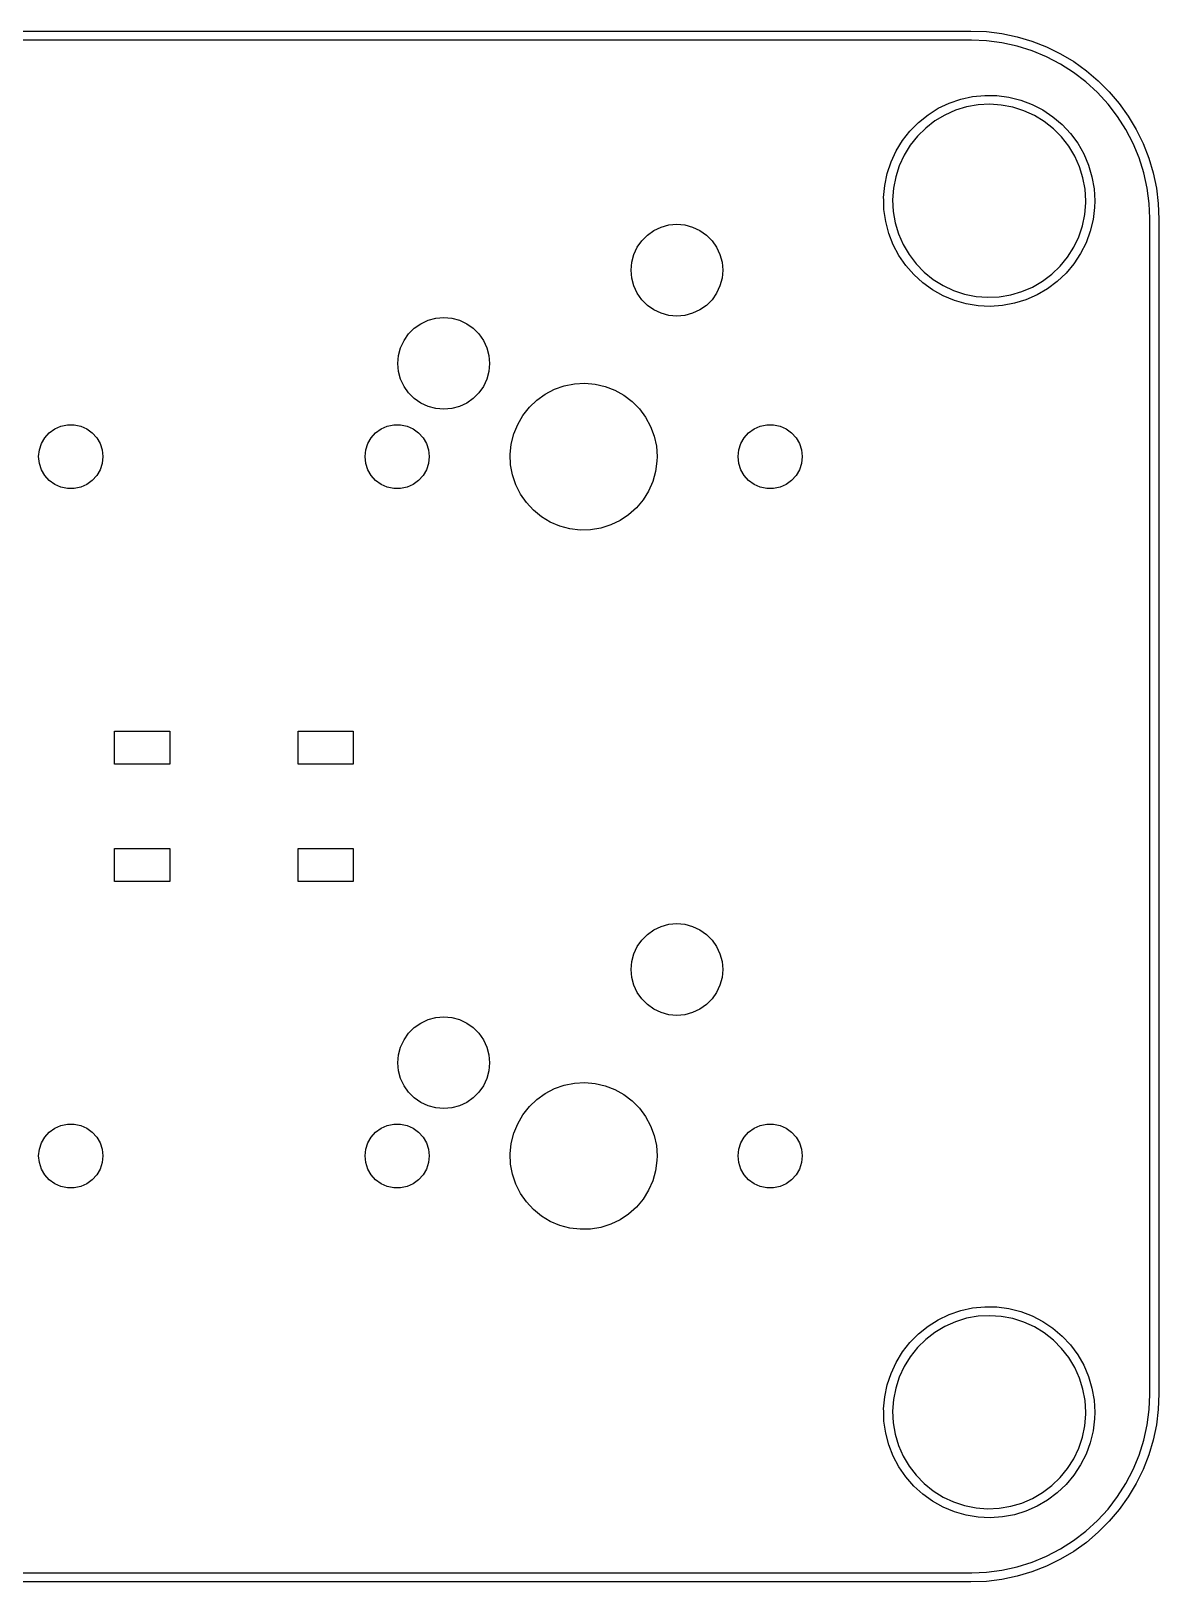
# Model space of a CAD drawing. Extents: x 93 to 214, y -121 to -79.
# Drawn here: x 183 to 213.72, y -121.37 to -79.12 of the extents above; entities that cross this region are included whole.
import ezdxf

# ---------------------------------------------------------------- set-up
doc = ezdxf.new("R2010")
doc.units = 0
doc.layers.add('BLACK', color=7, linetype='CONTINUOUS')

msp = doc.modelspace()

# ---------------------------------------------------------------- linework, layer by layer
at = {"layer": 'BLACK', "linetype": 'CONTINUOUS'}
for p, q in [((98.5987, -79.1184), (208.599, -79.1184)), ((208.599, -79.3684), (98.5987, -79.3684)), ((208.599, -79.1184), (209.022, -79.1359)), ((208.614, -79.3644), (208.599, -79.3684)), ((209.024, -79.3824), (208.614, -79.3644)), ((209.022, -79.1359), (209.442, -79.1883)), ((209.446, -79.4379), (209.024, -79.3824)), ((209.442, -79.1883), (209.857, -79.2753)), ((209.857, -79.2753), (210.263, -79.3961)), ((210.263, -79.3961), (210.657, -79.5501)), ((209.862, -79.5301), (209.446, -79.4379)), ((210.268, -79.6581), (209.862, -79.5301)), ((210.661, -79.821), (210.268, -79.6581)), ((210.657, -79.5501), (211.038, -79.7361)), ((211.039, -80.0175), (210.661, -79.821)), ((211.038, -79.7361), (211.402, -79.953)), ((211.398, -80.2463), (211.039, -80.0175)), ((211.735, -80.5054), (211.398, -80.2463)), ((211.402, -79.953), (211.747, -80.1991)), ((211.747, -80.1991), (212.07, -80.4729)), ((212.049, -80.793), (211.735, -80.5054)), ((212.07, -80.4729), (212.369, -80.7724)), ((207.714, -81.2241), (208.012, -81.0816)), ((208.012, -81.0816), (208.326, -80.9743)), ((208.326, -80.9743), (208.649, -80.9038)), ((208.649, -80.9038), (208.978, -80.871)), ((209.113, -81.1137), (208.796, -81.1311)), ((208.978, -80.871), (209.309, -80.8762)), ((209.428, -81.1344), (209.113, -81.1137)), ((209.309, -80.8762), (209.637, -80.9194)), ((209.637, -80.9194), (209.958, -81)), ((209.958, -81), (210.268, -81.117)), ((210.268, -81.117), (210.562, -81.2688)), ((212.337, -81.1069), (212.049, -80.793)), ((212.596, -81.4446), (212.337, -81.1069)), ((212.369, -80.7724), (212.643, -81.0956)), ((212.643, -81.0956), (212.889, -81.4403)), ((207.175, -81.6069), (207.433, -81.3999)), ((207.433, -81.3999), (207.714, -81.2241)), ((207.893, -81.4066), (207.621, -81.5684)), ((208.182, -81.2786), (207.893, -81.4066)), ((208.485, -81.1863), (208.182, -81.2786)), ((208.796, -81.1311), (208.485, -81.1863)), ((209.739, -81.1929), (209.428, -81.1344)), ((210.041, -81.2883), (209.739, -81.1929)), ((210.329, -81.4193), (210.041, -81.2883)), ((210.6, -81.584), (210.329, -81.4193)), ((210.562, -81.2688), (210.837, -81.4534)), ((210.837, -81.4534), (211.089, -81.6684)), ((212.825, -81.8036), (212.596, -81.4446)), ((212.889, -81.4403), (213.106, -81.8042)), ((206.738, -82.1026), (206.942, -81.8422)), ((206.942, -81.8422), (207.175, -81.6069)), ((207.37, -81.7617), (207.144, -81.9838)), ((207.621, -81.5684), (207.37, -81.7617)), ((210.848, -81.7799), (210.6, -81.584)), ((211.071, -82.0043), (210.848, -81.7799)), ((211.089, -81.6684), (211.314, -81.9108)), ((211.314, -81.9108), (211.51, -82.1776)), ((213.021, -82.1812), (212.825, -81.8036)), ((213.106, -81.8042), (213.292, -82.1847)), ((206.426, -82.6851), (206.565, -82.3849)), ((206.565, -82.3849), (206.738, -82.1026)), ((206.947, -82.2313), (206.781, -82.5007)), ((207.144, -81.9838), (206.947, -82.2313)), ((211.266, -82.2539), (211.071, -82.0043)), ((211.429, -82.5251), (211.266, -82.2539)), ((211.51, -82.1776), (211.674, -82.4651)), ((213.184, -82.5745), (213.021, -82.1812)), ((213.292, -82.1847), (213.446, -82.5794)), ((206.322, -82.9993), (206.426, -82.6851)), ((206.649, -82.7882), (206.552, -83.0894)), ((206.781, -82.5007), (206.649, -82.7882)), ((211.559, -82.8139), (211.429, -82.5251)), ((211.674, -82.4651), (211.804, -82.7696)), ((211.804, -82.7696), (211.898, -83.0869)), ((213.312, -82.9805), (213.184, -82.5745)), ((213.446, -82.5794), (213.567, -82.9853)), ((206.255, -83.3234), (206.322, -82.9993)), ((206.552, -83.0894), (206.491, -83.4002)), ((211.653, -83.1161), (211.559, -82.8139)), ((211.71, -83.4275), (211.653, -83.1161)), ((211.898, -83.0869), (211.955, -83.413)), ((213.404, -83.3961), (213.312, -82.9805)), ((213.567, -82.9853), (213.654, -83.3999)), ((206.225, -83.6531), (206.255, -83.3234)), ((206.227, -83.7159), (206.225, -83.6531)), ((206.491, -83.4002), (206.469, -83.7159)), ((211.729, -83.7434), (211.71, -83.4275)), ((211.955, -83.413), (211.974, -83.7434)), ((213.46, -83.8182), (213.404, -83.3961)), ((213.654, -83.3999), (213.706, -83.8202)), ((206.234, -83.984), (206.227, -83.7159)), ((206.28, -84.3117), (206.234, -83.984)), ((206.469, -83.7159), (206.485, -84.032)), ((206.485, -84.032), (206.538, -84.344)), ((211.702, -84.114), (211.728, -83.7985)), ((211.728, -83.7985), (211.729, -83.7434)), ((211.968, -83.924), (211.928, -84.2526)), ((211.974, -83.7434), (211.968, -83.924)), ((213.477, -84.2188), (213.46, -83.8182)), ((213.706, -83.8202), (213.724, -84.2434)), ((199.968, -84.5509), (200.165, -84.4588)), ((200.165, -84.4588), (200.376, -84.4024)), ((200.376, -84.4024), (200.593, -84.3834)), ((200.593, -84.3834), (200.81, -84.4024)), ((200.81, -84.4024), (201.02, -84.4588)), ((201.02, -84.4588), (201.218, -84.5509)), ((206.364, -84.6319), (206.28, -84.3117)), ((206.538, -84.344), (206.629, -84.6472)), ((211.539, -84.7243), (211.639, -84.4241)), ((211.639, -84.4241), (211.702, -84.114)), ((211.928, -84.2526), (211.851, -84.5744)), ((213.474, -84.2434), (213.477, -84.2188)), ((213.474, -116.243), (213.474, -84.2434)), ((213.724, -84.2434), (213.724, -116.243)), ((199.51, -85.0084), (199.635, -84.83)), ((199.635, -84.83), (199.789, -84.6759)), ((199.789, -84.6759), (199.968, -84.5509)), ((201.218, -84.5509), (201.396, -84.6759)), ((201.396, -84.6759), (201.55, -84.83)), ((201.55, -84.83), (201.675, -85.0084)), ((206.485, -84.9402), (206.364, -84.6319)), ((206.629, -84.6472), (206.756, -84.9373)), ((211.403, -85.0104), (211.539, -84.7243)), ((211.737, -84.8852), (211.589, -85.1809)), ((211.851, -84.5744), (211.737, -84.8852)), ((199.362, -85.4164), (199.418, -85.2059)), ((199.418, -85.2059), (199.51, -85.0084)), ((201.675, -85.0084), (201.767, -85.2059)), ((201.767, -85.2059), (201.824, -85.4164)), ((206.64, -85.2328), (206.485, -84.9402)), ((206.827, -85.5055), (206.64, -85.2328)), ((206.756, -84.9373), (206.916, -85.2102)), ((206.916, -85.2102), (207.108, -85.4618)), ((211.035, -85.5235), (211.234, -85.278)), ((211.234, -85.278), (211.403, -85.0104)), ((211.589, -85.1809), (211.407, -85.4576)), ((199.343, -85.6334), (199.362, -85.4164)), ((199.362, -85.8505), (199.343, -85.6334)), ((201.824, -85.4164), (201.843, -85.6334)), ((201.843, -85.6334), (201.824, -85.8505)), ((207.045, -85.755), (206.827, -85.5055)), ((207.289, -85.9777), (207.045, -85.755)), ((207.108, -85.4618), (207.329, -85.6885)), ((207.329, -85.6885), (207.575, -85.8871)), ((210.554, -85.9339), (210.807, -85.7432)), ((210.807, -85.7432), (211.035, -85.5235)), ((211.195, -85.7115), (210.954, -85.9394)), ((211.407, -85.4576), (211.195, -85.7115)), ((199.418, -86.061), (199.362, -85.8505)), ((199.51, -86.2584), (199.418, -86.061)), ((201.767, -86.061), (201.675, -86.2584)), ((201.824, -85.8505), (201.767, -86.061)), ((207.558, -86.1709), (207.289, -85.9777)), ((207.847, -86.3319), (207.558, -86.1709)), ((207.575, -85.8871), (207.844, -86.0545)), ((207.844, -86.0545), (208.131, -86.1886)), ((208.131, -86.1886), (208.431, -86.2872)), ((209.99, -86.2178), (210.28, -86.0928)), ((210.28, -86.0928), (210.554, -85.9339)), ((210.69, -86.1381), (210.404, -86.3051)), ((210.954, -85.9394), (210.69, -86.1381)), ((199.635, -86.4369), (199.51, -86.2584)), ((199.789, -86.591), (199.635, -86.4369)), ((199.968, -86.716), (199.789, -86.591)), ((201.396, -86.591), (201.218, -86.716)), ((201.55, -86.4369), (201.396, -86.591)), ((201.675, -86.2584), (201.55, -86.4369)), ((208.153, -86.4585), (207.847, -86.3319)), ((208.472, -86.5492), (208.153, -86.4585)), ((208.431, -86.2872), (208.742, -86.3489)), ((208.798, -86.6027), (208.472, -86.5492)), ((208.742, -86.3489), (209.057, -86.3729)), ((209.129, -86.6183), (208.798, -86.6027)), ((209.057, -86.3729), (209.374, -86.3588)), ((209.459, -86.5958), (209.129, -86.6183)), ((209.374, -86.3588), (209.686, -86.3069)), ((209.785, -86.5354), (209.459, -86.5958)), ((209.686, -86.3069), (209.99, -86.2178)), ((210.101, -86.4381), (209.785, -86.5354)), ((210.404, -86.3051), (210.101, -86.4381)), ((193.618, -87.0909), (193.815, -86.9988)), ((193.815, -86.9988), (194.026, -86.9424)), ((194.026, -86.9424), (194.243, -86.9234)), ((194.243, -86.9234), (194.46, -86.9424)), ((194.46, -86.9424), (194.67, -86.9988)), ((194.67, -86.9988), (194.868, -87.0909)), ((200.165, -86.8081), (199.968, -86.716)), ((200.376, -86.8644), (200.165, -86.8081)), ((200.593, -86.8834), (200.376, -86.8644)), ((200.81, -86.8644), (200.593, -86.8834)), ((201.02, -86.8081), (200.81, -86.8644)), ((201.218, -86.716), (201.02, -86.8081)), ((193.16, -87.5484), (193.285, -87.37)), ((193.285, -87.37), (193.439, -87.2159)), ((193.439, -87.2159), (193.618, -87.0909)), ((194.868, -87.0909), (195.046, -87.2159)), ((195.046, -87.2159), (195.2, -87.37)), ((195.2, -87.37), (195.325, -87.5484)), ((193.012, -87.9564), (193.068, -87.7459)), ((193.068, -87.7459), (193.16, -87.5484)), ((195.325, -87.5484), (195.417, -87.7459)), ((195.417, -87.7459), (195.474, -87.9564)), ((192.993, -88.1734), (193.012, -87.9564)), ((193.012, -88.3905), (192.993, -88.1734)), ((195.474, -87.9564), (195.493, -88.1734)), ((195.493, -88.1734), (195.474, -88.3905)), ((193.068, -88.601), (193.012, -88.3905)), ((193.16, -88.7984), (193.068, -88.601)), ((195.417, -88.601), (195.325, -88.7984)), ((195.474, -88.3905), (195.417, -88.601)), ((197.802, -88.7292), (198.084, -88.7137)), ((198.084, -88.7137), (198.366, -88.7381)), ((193.285, -88.9769), (193.16, -88.7984)), ((193.439, -89.131), (193.285, -88.9769)), ((193.618, -89.256), (193.439, -89.131)), ((195.046, -89.131), (194.868, -89.256)), ((195.2, -88.9769), (195.046, -89.131)), ((195.325, -88.7984), (195.2, -88.9769)), ((196.778, -89.1724), (197.008, -89.0082)), ((197.008, -89.0082), (197.259, -88.8779)), ((197.259, -88.8779), (197.525, -88.7843)), ((197.525, -88.7843), (197.802, -88.7292)), ((198.366, -88.7381), (198.641, -88.8019)), ((198.641, -88.8019), (198.904, -88.9038)), ((198.904, -88.9038), (199.151, -89.0418)), ((199.151, -89.0418), (199.375, -89.2132)), ((193.815, -89.3481), (193.618, -89.256)), ((194.026, -89.4044), (193.815, -89.3481)), ((194.243, -89.4234), (194.026, -89.4044)), ((194.46, -89.4044), (194.243, -89.4234)), ((194.67, -89.3481), (194.46, -89.4044)), ((194.868, -89.256), (194.67, -89.3481)), ((196.399, -89.5893), (196.574, -89.3674)), ((196.574, -89.3674), (196.778, -89.1724)), ((199.375, -89.2132), (199.574, -89.4145)), ((199.574, -89.4145), (199.741, -89.6418)), ((183.497, -90.0632), (183.645, -89.9557)), ((183.645, -89.9557), (183.812, -89.8813)), ((183.812, -89.8813), (183.991, -89.8432)), ((183.991, -89.8432), (184.174, -89.8432)), ((184.174, -89.8432), (184.353, -89.8813)), ((184.353, -89.8813), (184.52, -89.9557)), ((184.52, -89.9557), (184.668, -90.0632)), ((192.387, -90.0632), (192.535, -89.9557)), ((192.535, -89.9557), (192.702, -89.8813)), ((192.702, -89.8813), (192.881, -89.8432)), ((192.881, -89.8432), (193.064, -89.8432)), ((193.064, -89.8432), (193.243, -89.8813)), ((193.243, -89.8813), (193.41, -89.9557)), ((193.41, -89.9557), (193.558, -90.0632)), ((196.151, -90.0954), (196.257, -89.8336)), ((196.257, -89.8336), (196.399, -89.5893)), ((199.741, -89.6418), (199.876, -89.8904)), ((199.876, -89.8904), (199.973, -90.1555)), ((202.547, -90.0632), (202.695, -89.9557)), ((202.695, -89.9557), (202.862, -89.8813)), ((202.862, -89.8813), (203.041, -89.8432)), ((203.041, -89.8432), (203.224, -89.8432)), ((203.224, -89.8432), (203.403, -89.8813)), ((203.403, -89.8813), (203.57, -89.9557)), ((203.57, -89.9557), (203.718, -90.0632)), ((183.227, -90.5315), (183.283, -90.3575)), ((183.283, -90.3575), (183.375, -90.1991)), ((183.375, -90.1991), (183.497, -90.0632)), ((184.668, -90.0632), (184.791, -90.1991)), ((184.791, -90.1991), (184.882, -90.3575)), ((184.882, -90.3575), (184.939, -90.5315)), ((192.117, -90.5315), (192.173, -90.3575)), ((192.173, -90.3575), (192.265, -90.1991)), ((192.265, -90.1991), (192.387, -90.0632)), ((193.558, -90.0632), (193.681, -90.1991)), ((193.681, -90.1991), (193.772, -90.3575)), ((193.772, -90.3575), (193.829, -90.5315)), ((196.054, -90.6506), (196.083, -90.3696)), ((196.083, -90.3696), (196.151, -90.0954)), ((199.973, -90.1555), (200.033, -90.4316)), ((202.277, -90.5315), (202.333, -90.3575)), ((202.333, -90.3575), (202.425, -90.1991)), ((202.425, -90.1991), (202.547, -90.0632)), ((203.718, -90.0632), (203.841, -90.1991)), ((203.841, -90.1991), (203.932, -90.3575)), ((203.932, -90.3575), (203.989, -90.5315)), ((183.208, -90.7134), (183.227, -90.5315)), ((183.227, -90.8954), (183.208, -90.7134)), ((184.939, -90.5315), (184.958, -90.7134)), ((184.958, -90.7134), (184.939, -90.8954)), ((192.098, -90.7134), (192.117, -90.5315)), ((192.117, -90.8954), (192.098, -90.7134)), ((193.829, -90.5315), (193.848, -90.7134)), ((193.848, -90.7134), (193.829, -90.8954)), ((196.065, -90.9329), (196.054, -90.6506)), ((200.033, -90.4316), (200.053, -90.7134)), ((200.053, -90.7134), (200.049, -90.839)), ((202.258, -90.7134), (202.277, -90.5315)), ((202.277, -90.8954), (202.258, -90.7134)), ((203.989, -90.5315), (204.008, -90.7134)), ((204.008, -90.7134), (203.989, -90.8954)), ((183.283, -91.0693), (183.227, -90.8954)), ((183.375, -91.2278), (183.283, -91.0693)), ((183.497, -91.3637), (183.375, -91.2278)), ((184.791, -91.2278), (184.668, -91.3637)), ((184.882, -91.0693), (184.791, -91.2278)), ((184.939, -90.8954), (184.882, -91.0693)), ((192.173, -91.0693), (192.117, -90.8954)), ((192.265, -91.2278), (192.173, -91.0693)), ((192.387, -91.3637), (192.265, -91.2278)), ((193.681, -91.2278), (193.558, -91.3637)), ((193.772, -91.0693), (193.681, -91.2278)), ((193.829, -90.8954), (193.772, -91.0693)), ((196.116, -91.2108), (196.065, -90.9329)), ((196.205, -91.4788), (196.116, -91.2108)), ((200.011, -91.119), (199.935, -91.3909)), ((200.049, -90.839), (200.011, -91.119)), ((202.333, -91.0693), (202.277, -90.8954)), ((202.425, -91.2278), (202.333, -91.0693)), ((202.547, -91.3637), (202.425, -91.2278)), ((203.841, -91.2278), (203.718, -91.3637)), ((203.932, -91.0693), (203.841, -91.2278)), ((203.989, -90.8954), (203.932, -91.0693)), ((183.645, -91.4712), (183.497, -91.3637)), ((183.812, -91.5456), (183.645, -91.4712)), ((183.991, -91.5836), (183.812, -91.5456)), ((184.174, -91.5836), (183.991, -91.5836)), ((184.353, -91.5456), (184.174, -91.5836)), ((184.52, -91.4712), (184.353, -91.5456)), ((184.668, -91.3637), (184.52, -91.4712)), ((192.535, -91.4712), (192.387, -91.3637)), ((192.702, -91.5456), (192.535, -91.4712)), ((192.881, -91.5836), (192.702, -91.5456)), ((193.064, -91.5836), (192.881, -91.5836)), ((193.243, -91.5456), (193.064, -91.5836)), ((193.41, -91.4712), (193.243, -91.5456)), ((193.558, -91.3637), (193.41, -91.4712)), ((196.331, -91.7315), (196.205, -91.4788)), ((199.82, -91.6493), (199.671, -91.889)), ((199.935, -91.3909), (199.82, -91.6493)), ((202.695, -91.4712), (202.547, -91.3637)), ((202.862, -91.5456), (202.695, -91.4712)), ((203.041, -91.5836), (202.862, -91.5456)), ((203.224, -91.5836), (203.041, -91.5836)), ((203.403, -91.5456), (203.224, -91.5836)), ((203.57, -91.4712), (203.403, -91.5456)), ((203.718, -91.3637), (203.57, -91.4712)), ((196.492, -91.9639), (196.331, -91.7315)), ((196.684, -92.1714), (196.492, -91.9639)), ((199.671, -91.889), (199.489, -92.1053)), ((196.903, -92.3497), (196.684, -92.1714)), ((197.145, -92.4955), (196.903, -92.3497)), ((197.405, -92.6056), (197.145, -92.4955)), ((199.044, -92.4507), (198.789, -92.573)), ((199.279, -92.2937), (199.044, -92.4507)), ((199.489, -92.1053), (199.279, -92.2937)), ((197.678, -92.678), (197.405, -92.6056)), ((197.959, -92.7112), (197.678, -92.678)), ((198.241, -92.7046), (197.959, -92.7112)), ((198.52, -92.6582), (198.241, -92.7046)), ((198.789, -92.573), (198.52, -92.6582)), ((185.278, -99.0878), (185.278, -98.1887)), ((185.278, -98.1887), (186.779, -98.1887)), ((186.779, -98.1887), (186.779, -99.0878)), ((190.277, -99.0878), (190.277, -98.1887)), ((190.277, -98.1887), (191.778, -98.1887)), ((191.778, -98.1887), (191.778, -99.0878)), ((186.779, -99.0878), (185.278, -99.0878)), ((191.778, -99.0878), (190.277, -99.0878)), ((185.278, -102.288), (185.278, -101.389)), ((185.278, -101.389), (186.779, -101.389)), ((186.779, -101.389), (186.779, -102.288)), ((190.277, -102.288), (190.277, -101.389)), ((190.277, -101.389), (191.778, -101.389)), ((191.778, -101.389), (191.778, -102.288)), ((186.779, -102.288), (185.278, -102.288)), ((191.778, -102.288), (190.277, -102.288)), ((199.968, -103.601), (200.165, -103.509)), ((200.165, -103.509), (200.376, -103.452)), ((200.376, -103.452), (200.593, -103.433)), ((200.593, -103.433), (200.81, -103.452)), ((200.81, -103.452), (201.02, -103.509)), ((201.02, -103.509), (201.218, -103.601)), ((199.51, -104.058), (199.635, -103.88)), ((199.635, -103.88), (199.789, -103.726)), ((199.789, -103.726), (199.968, -103.601)), ((201.218, -103.601), (201.396, -103.726)), ((201.396, -103.726), (201.55, -103.88)), ((201.55, -103.88), (201.675, -104.058)), ((199.362, -104.466), (199.418, -104.256)), ((199.418, -104.256), (199.51, -104.058)), ((201.675, -104.058), (201.767, -104.256)), ((201.767, -104.256), (201.824, -104.466)), ((199.343, -104.683), (199.362, -104.466)), ((199.362, -104.9), (199.343, -104.683)), ((201.824, -104.466), (201.843, -104.683)), ((201.843, -104.683), (201.824, -104.9)), ((199.418, -105.111), (199.362, -104.9)), ((199.51, -105.308), (199.418, -105.111)), ((201.767, -105.111), (201.675, -105.308)), ((201.824, -104.9), (201.767, -105.111)), ((199.635, -105.487), (199.51, -105.308)), ((199.789, -105.641), (199.635, -105.487)), ((201.55, -105.487), (201.396, -105.641)), ((201.675, -105.308), (201.55, -105.487)), ((193.815, -106.049), (194.026, -105.992)), ((194.026, -105.992), (194.243, -105.973)), ((194.243, -105.973), (194.46, -105.992)), ((194.46, -105.992), (194.67, -106.049)), ((199.968, -105.766), (199.789, -105.641)), ((200.165, -105.858), (199.968, -105.766)), ((200.376, -105.914), (200.165, -105.858)), ((200.593, -105.933), (200.376, -105.914)), ((200.81, -105.914), (200.593, -105.933)), ((201.02, -105.858), (200.81, -105.914)), ((201.218, -105.766), (201.02, -105.858)), ((201.396, -105.641), (201.218, -105.766)), ((193.16, -106.598), (193.285, -106.42)), ((193.285, -106.42), (193.439, -106.266)), ((193.439, -106.266), (193.618, -106.141)), ((193.618, -106.141), (193.815, -106.049)), ((194.67, -106.049), (194.868, -106.141)), ((194.868, -106.141), (195.046, -106.266)), ((195.046, -106.266), (195.2, -106.42)), ((195.2, -106.42), (195.325, -106.598)), ((193.012, -107.006), (193.068, -106.796)), ((193.068, -106.796), (193.16, -106.598)), ((195.325, -106.598), (195.417, -106.796)), ((195.417, -106.796), (195.474, -107.006)), ((192.993, -107.223), (193.012, -107.006)), ((193.012, -107.44), (192.993, -107.223)), ((195.474, -107.006), (195.493, -107.223)), ((195.493, -107.223), (195.474, -107.44)), ((193.068, -107.651), (193.012, -107.44)), ((193.16, -107.848), (193.068, -107.651)), ((195.417, -107.651), (195.325, -107.848)), ((195.474, -107.44), (195.417, -107.651)), ((193.285, -108.027), (193.16, -107.848)), ((193.439, -108.181), (193.285, -108.027)), ((195.2, -108.027), (195.046, -108.181)), ((195.325, -107.848), (195.2, -108.027)), ((196.778, -108.222), (197.008, -108.058)), ((197.008, -108.058), (197.259, -107.928)), ((197.259, -107.928), (197.525, -107.834)), ((197.525, -107.834), (197.802, -107.779)), ((197.802, -107.779), (198.084, -107.764)), ((198.084, -107.764), (198.366, -107.788)), ((198.366, -107.788), (198.641, -107.852)), ((198.641, -107.852), (198.904, -107.954)), ((198.904, -107.954), (199.151, -108.092)), ((199.151, -108.092), (199.375, -108.263)), ((193.618, -108.306), (193.439, -108.181)), ((193.815, -108.398), (193.618, -108.306)), ((194.026, -108.454), (193.815, -108.398)), ((194.243, -108.473), (194.026, -108.454)), ((194.46, -108.454), (194.243, -108.473)), ((194.67, -108.398), (194.46, -108.454)), ((194.868, -108.306), (194.67, -108.398)), ((195.046, -108.181), (194.868, -108.306)), ((196.399, -108.639), (196.574, -108.417)), ((196.574, -108.417), (196.778, -108.222)), ((199.375, -108.263), (199.574, -108.465)), ((199.574, -108.465), (199.741, -108.692)), ((183.645, -109.006), (183.812, -108.931)), ((183.812, -108.931), (183.991, -108.893)), ((183.991, -108.893), (184.174, -108.893)), ((184.174, -108.893), (184.353, -108.931)), ((184.353, -108.931), (184.52, -109.006)), ((192.535, -109.006), (192.702, -108.931)), ((192.702, -108.931), (192.881, -108.893)), ((192.881, -108.893), (193.064, -108.893)), ((193.064, -108.893), (193.243, -108.931)), ((193.243, -108.931), (193.41, -109.006)), ((196.151, -109.145), (196.257, -108.884)), ((196.257, -108.884), (196.399, -108.639)), ((199.741, -108.692), (199.876, -108.94)), ((199.876, -108.94), (199.973, -109.205)), ((202.695, -109.006), (202.862, -108.931)), ((202.862, -108.931), (203.041, -108.893)), ((203.041, -108.893), (203.224, -108.893)), ((203.224, -108.893), (203.403, -108.931)), ((203.403, -108.931), (203.57, -109.006)), ((183.227, -109.582), (183.283, -109.408)), ((183.283, -109.408), (183.375, -109.249)), ((183.375, -109.249), (183.497, -109.113)), ((183.497, -109.113), (183.645, -109.006)), ((184.52, -109.006), (184.668, -109.113)), ((184.668, -109.113), (184.791, -109.249)), ((184.791, -109.249), (184.882, -109.408)), ((184.882, -109.408), (184.939, -109.582)), ((192.117, -109.582), (192.173, -109.408)), ((192.173, -109.408), (192.265, -109.249)), ((192.265, -109.249), (192.387, -109.113)), ((192.387, -109.113), (192.535, -109.006)), ((193.41, -109.006), (193.558, -109.113)), ((193.558, -109.113), (193.681, -109.249)), ((193.681, -109.249), (193.772, -109.408)), ((193.772, -109.408), (193.829, -109.582)), ((196.054, -109.701), (196.083, -109.42)), ((196.083, -109.42), (196.151, -109.145)), ((199.973, -109.205), (200.033, -109.482)), ((202.277, -109.582), (202.333, -109.408)), ((202.333, -109.408), (202.425, -109.249)), ((202.425, -109.249), (202.547, -109.113)), ((202.547, -109.113), (202.695, -109.006)), ((203.57, -109.006), (203.718, -109.113)), ((203.718, -109.113), (203.841, -109.249)), ((203.841, -109.249), (203.932, -109.408)), ((203.932, -109.408), (203.989, -109.582)), ((183.208, -109.763), (183.227, -109.582)), ((183.227, -109.945), (183.208, -109.763)), ((184.939, -109.582), (184.958, -109.763)), ((184.958, -109.763), (184.939, -109.945)), ((192.098, -109.763), (192.117, -109.582)), ((192.117, -109.945), (192.098, -109.763)), ((193.829, -109.582), (193.848, -109.763)), ((193.848, -109.763), (193.829, -109.945)), ((196.065, -109.983), (196.054, -109.701)), ((200.033, -109.482), (200.053, -109.763)), ((200.053, -109.763), (200.049, -109.889)), ((202.258, -109.763), (202.277, -109.582)), ((202.277, -109.945), (202.258, -109.763)), ((203.989, -109.582), (204.008, -109.763)), ((204.008, -109.763), (203.989, -109.945)), ((183.283, -110.119), (183.227, -109.945)), ((183.375, -110.278), (183.283, -110.119)), ((184.882, -110.119), (184.791, -110.278)), ((184.939, -109.945), (184.882, -110.119)), ((192.173, -110.119), (192.117, -109.945)), ((192.265, -110.278), (192.173, -110.119)), ((193.772, -110.119), (193.681, -110.278)), ((193.829, -109.945), (193.772, -110.119)), ((196.116, -110.261), (196.065, -109.983)), ((196.205, -110.529), (196.116, -110.261)), ((200.011, -110.169), (199.935, -110.441)), ((200.049, -109.889), (200.011, -110.169)), ((202.333, -110.119), (202.277, -109.945)), ((202.425, -110.278), (202.333, -110.119)), ((203.932, -110.119), (203.841, -110.278)), ((203.989, -109.945), (203.932, -110.119)), ((183.497, -110.414), (183.375, -110.278)), ((183.645, -110.521), (183.497, -110.414)), ((183.812, -110.596), (183.645, -110.521)), ((183.991, -110.634), (183.812, -110.596)), ((184.174, -110.634), (183.991, -110.634)), ((184.353, -110.596), (184.174, -110.634)), ((184.52, -110.521), (184.353, -110.596)), ((184.668, -110.414), (184.52, -110.521)), ((184.791, -110.278), (184.668, -110.414)), ((192.387, -110.414), (192.265, -110.278)), ((192.535, -110.521), (192.387, -110.414)), ((192.702, -110.596), (192.535, -110.521)), ((192.881, -110.634), (192.702, -110.596)), ((193.064, -110.634), (192.881, -110.634)), ((193.243, -110.596), (193.064, -110.634)), ((193.41, -110.521), (193.243, -110.596)), ((193.558, -110.414), (193.41, -110.521)), ((193.681, -110.278), (193.558, -110.414)), ((196.331, -110.782), (196.205, -110.529)), ((199.935, -110.441), (199.82, -110.699)), ((202.547, -110.414), (202.425, -110.278)), ((202.695, -110.521), (202.547, -110.414)), ((202.862, -110.596), (202.695, -110.521)), ((203.041, -110.634), (202.862, -110.596)), ((203.224, -110.634), (203.041, -110.634)), ((203.403, -110.596), (203.224, -110.634)), ((203.57, -110.521), (203.403, -110.596)), ((203.718, -110.414), (203.57, -110.521)), ((203.841, -110.278), (203.718, -110.414)), ((196.492, -111.014), (196.331, -110.782)), ((196.684, -111.221), (196.492, -111.014)), ((199.671, -110.939), (199.489, -111.155)), ((199.82, -110.699), (199.671, -110.939)), ((196.903, -111.4), (196.684, -111.221)), ((197.145, -111.545), (196.903, -111.4)), ((199.044, -111.501), (198.789, -111.623)), ((199.279, -111.344), (199.044, -111.501)), ((199.489, -111.155), (199.279, -111.344)), ((197.405, -111.656), (197.145, -111.545)), ((197.678, -111.728), (197.405, -111.656)), ((197.959, -111.761), (197.678, -111.728)), ((198.241, -111.755), (197.959, -111.761)), ((198.52, -111.708), (198.241, -111.755)), ((198.789, -111.623), (198.52, -111.708)), ((208.012, -114.082), (208.326, -113.974)), ((208.326, -113.974), (208.649, -113.904)), ((208.649, -113.904), (208.978, -113.871)), ((208.978, -113.871), (209.309, -113.876)), ((209.309, -113.876), (209.637, -113.919)), ((209.637, -113.919), (209.958, -114)), ((209.958, -114), (210.268, -114.117)), ((207.175, -114.607), (207.433, -114.4)), ((207.433, -114.4), (207.714, -114.224)), ((207.893, -114.407), (207.621, -114.568)), ((207.714, -114.224), (208.012, -114.082)), ((208.182, -114.279), (207.893, -114.407)), ((208.485, -114.186), (208.182, -114.279)), ((208.796, -114.131), (208.485, -114.186)), ((209.113, -114.114), (208.796, -114.131)), ((209.428, -114.134), (209.113, -114.114)), ((209.739, -114.193), (209.428, -114.134)), ((210.041, -114.288), (209.739, -114.193)), ((210.329, -114.419), (210.041, -114.288)), ((210.268, -114.117), (210.562, -114.269)), ((210.6, -114.584), (210.329, -114.419)), ((210.562, -114.269), (210.837, -114.453)), ((210.837, -114.453), (211.089, -114.668)), ((206.738, -115.103), (206.942, -114.842)), ((206.942, -114.842), (207.175, -114.607)), ((207.37, -114.762), (207.144, -114.984)), ((207.621, -114.568), (207.37, -114.762)), ((210.848, -114.78), (210.6, -114.584)), ((211.071, -115.004), (210.848, -114.78)), ((211.089, -114.668), (211.314, -114.911)), ((211.314, -114.911), (211.51, -115.178)), ((206.565, -115.385), (206.738, -115.103)), ((206.947, -115.231), (206.781, -115.501)), ((207.144, -114.984), (206.947, -115.231)), ((211.266, -115.254), (211.071, -115.004)), ((211.429, -115.525), (211.266, -115.254)), ((211.51, -115.178), (211.674, -115.465)), ((206.322, -115.999), (206.426, -115.685)), ((206.426, -115.685), (206.565, -115.385)), ((206.781, -115.501), (206.649, -115.788)), ((211.559, -115.814), (211.429, -115.525)), ((211.674, -115.465), (211.804, -115.77)), ((206.255, -116.323), (206.322, -115.999)), ((206.552, -116.089), (206.491, -116.4)), ((206.649, -115.788), (206.552, -116.089)), ((211.653, -116.116), (211.559, -115.814)), ((211.71, -116.428), (211.653, -116.116)), ((211.804, -115.77), (211.898, -116.087)), ((211.898, -116.087), (211.955, -116.413)), ((206.225, -116.653), (206.255, -116.323)), ((206.491, -116.4), (206.469, -116.716)), ((211.729, -116.743), (211.71, -116.428)), ((211.955, -116.413), (211.974, -116.743)), ((213.46, -116.669), (213.478, -116.258)), ((213.478, -116.258), (213.474, -116.243)), ((213.724, -116.243), (213.706, -116.667)), ((206.227, -116.716), (206.225, -116.653)), ((206.234, -116.984), (206.227, -116.716)), ((206.28, -117.312), (206.234, -116.984)), ((206.469, -116.716), (206.485, -117.032)), ((211.702, -117.114), (211.728, -116.799)), ((211.728, -116.799), (211.729, -116.743)), ((211.968, -116.924), (211.928, -117.253)), ((211.974, -116.743), (211.968, -116.924)), ((213.404, -117.091), (213.46, -116.669)), ((213.706, -116.667), (213.654, -117.087)), ((206.364, -117.632), (206.28, -117.312)), ((206.485, -117.032), (206.538, -117.344)), ((206.538, -117.344), (206.629, -117.647)), ((211.539, -117.724), (211.639, -117.424)), ((211.639, -117.424), (211.702, -117.114)), ((211.928, -117.253), (211.851, -117.574)), ((213.312, -117.506), (213.404, -117.091)), ((213.654, -117.087), (213.567, -117.502)), ((206.485, -117.94), (206.364, -117.632)), ((206.629, -117.647), (206.756, -117.937)), ((211.403, -118.01), (211.539, -117.724)), ((211.851, -117.574), (211.737, -117.885)), ((213.184, -117.912), (213.312, -117.506)), ((213.567, -117.502), (213.446, -117.908)), ((206.64, -118.233), (206.485, -117.94)), ((206.827, -118.506), (206.64, -118.233)), ((206.756, -117.937), (206.916, -118.21)), ((206.916, -118.21), (207.108, -118.462)), ((211.035, -118.523), (211.234, -118.278)), ((211.234, -118.278), (211.403, -118.01)), ((211.589, -118.181), (211.407, -118.458)), ((211.737, -117.885), (211.589, -118.181)), ((213.021, -118.306), (213.184, -117.912)), ((213.446, -117.908), (213.292, -118.302)), ((207.045, -118.755), (206.827, -118.506)), ((207.108, -118.462), (207.329, -118.689)), ((207.329, -118.689), (207.575, -118.887)), ((210.807, -118.743), (211.035, -118.523)), ((211.195, -118.712), (210.954, -118.939)), ((211.407, -118.458), (211.195, -118.712)), ((212.596, -119.042), (212.825, -118.683)), ((212.825, -118.683), (213.021, -118.306)), ((213.106, -118.683), (212.889, -119.047)), ((213.292, -118.302), (213.106, -118.683)), ((207.289, -118.978), (207.045, -118.755)), ((207.558, -119.171), (207.289, -118.978)), ((207.575, -118.887), (207.844, -119.055)), ((207.844, -119.055), (208.131, -119.189)), ((209.99, -119.218), (210.28, -119.093)), ((210.28, -119.093), (210.554, -118.934)), ((210.69, -119.138), (210.404, -119.305)), ((210.554, -118.934), (210.807, -118.743)), ((210.954, -118.939), (210.69, -119.138)), ((212.337, -119.38), (212.596, -119.042)), ((212.889, -119.047), (212.643, -119.391)), ((207.847, -119.332), (207.558, -119.171)), ((208.153, -119.459), (207.847, -119.332)), ((208.131, -119.189), (208.431, -119.287)), ((208.472, -119.549), (208.153, -119.459)), ((208.431, -119.287), (208.742, -119.349)), ((208.798, -119.603), (208.472, -119.549)), ((208.742, -119.349), (209.057, -119.373)), ((209.057, -119.373), (209.374, -119.359)), ((209.374, -119.359), (209.686, -119.307)), ((209.785, -119.535), (209.459, -119.596)), ((209.686, -119.307), (209.99, -119.218)), ((210.101, -119.438), (209.785, -119.535)), ((210.404, -119.305), (210.101, -119.438)), ((212.049, -119.694), (212.337, -119.38)), ((212.643, -119.391), (212.369, -119.715)), ((209.129, -119.618), (208.798, -119.603)), ((209.459, -119.596), (209.129, -119.618)), ((211.398, -120.241), (211.735, -119.981)), ((211.735, -119.981), (212.049, -119.694)), ((212.369, -119.715), (212.07, -120.014)), ((211.039, -120.469), (211.398, -120.241)), ((211.747, -120.288), (211.402, -120.534)), ((212.07, -120.014), (211.747, -120.288)), ((209.862, -120.957), (210.268, -120.829)), ((210.268, -120.829), (210.661, -120.666)), ((211.038, -120.751), (210.657, -120.937)), ((210.661, -120.666), (211.039, -120.469)), ((211.402, -120.534), (211.038, -120.751)), ((98.5987, -121.118), (208.599, -121.118)), ((208.599, -121.118), (208.623, -121.122)), ((208.623, -121.122), (209.024, -121.105)), ((209.024, -121.105), (209.446, -121.049)), ((209.857, -121.212), (209.442, -121.299)), ((209.446, -121.049), (209.862, -120.957)), ((210.263, -121.091), (209.857, -121.212)), ((210.657, -120.937), (210.263, -121.091)), ((208.599, -121.368), (98.5987, -121.368)), ((209.022, -121.351), (208.599, -121.368)), ((209.442, -121.299), (209.022, -121.351))]:
    msp.add_line(p, q, dxfattribs=at)

doc.saveas('drawing.dxf')
